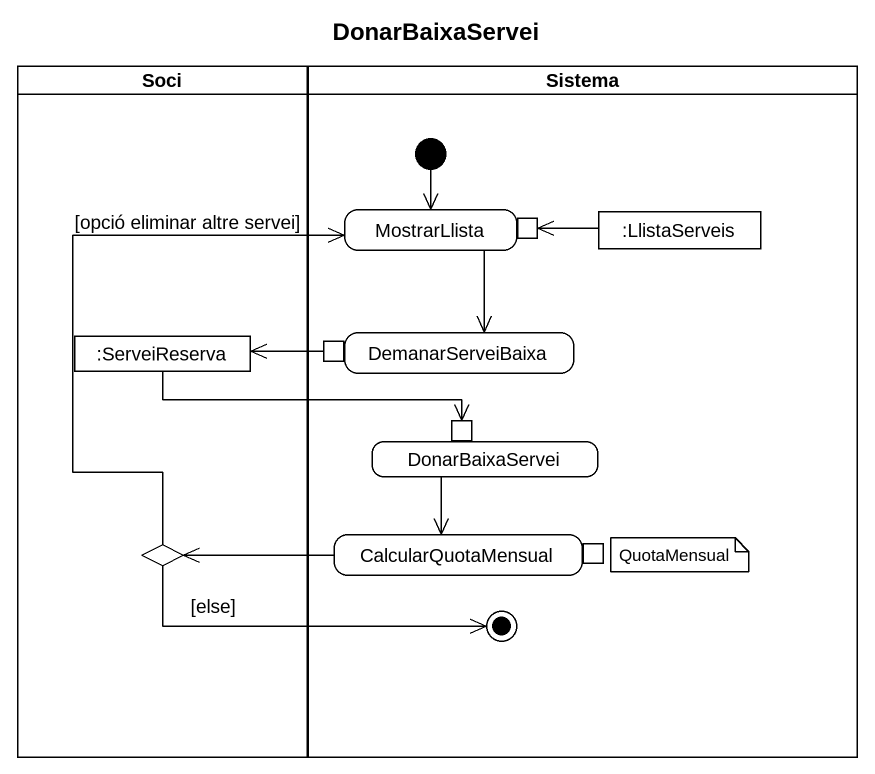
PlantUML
@startuml
title DonarBaixaServei
hide empty description
state Soci <<partition>> {
  state ":ServeiReserva" as ServeiReserva <<object>>
  state choice1 <<choice>>
}
state Sistema <<partition>> {
  state MostrarLlista {
    state pin1 <<inputPin>>
  }
  state ":LlistaServeis" as LlistaServeis <<object>>
  state DemanarServeiBaixa {
    state pin2 <<outputPin>>
  }
  state DonarBaixaServei {
    state pin3 <<inputPin>>
  }
  state CalcularQuotaMensual {
    state pin4 <<outputPin>>
  }
  state final1 <<end>>
  [*] --> MostrarLlista
}
MostrarLlista --> DemanarServeiBaixa
LlistaServeis -left-> pin1
ServeiReserva -right-> pin3
pin2 -left-> ServeiReserva
DonarBaixaServei --> CalcularQuotaMensual
choice1 -up-> MostrarLlista : [opció eliminar altre servei]
choice1 -right-> final1 : [else]
CalcularQuotaMensual -left-> choice1
note as N1
  QuotaMensual
end note
@enduml
